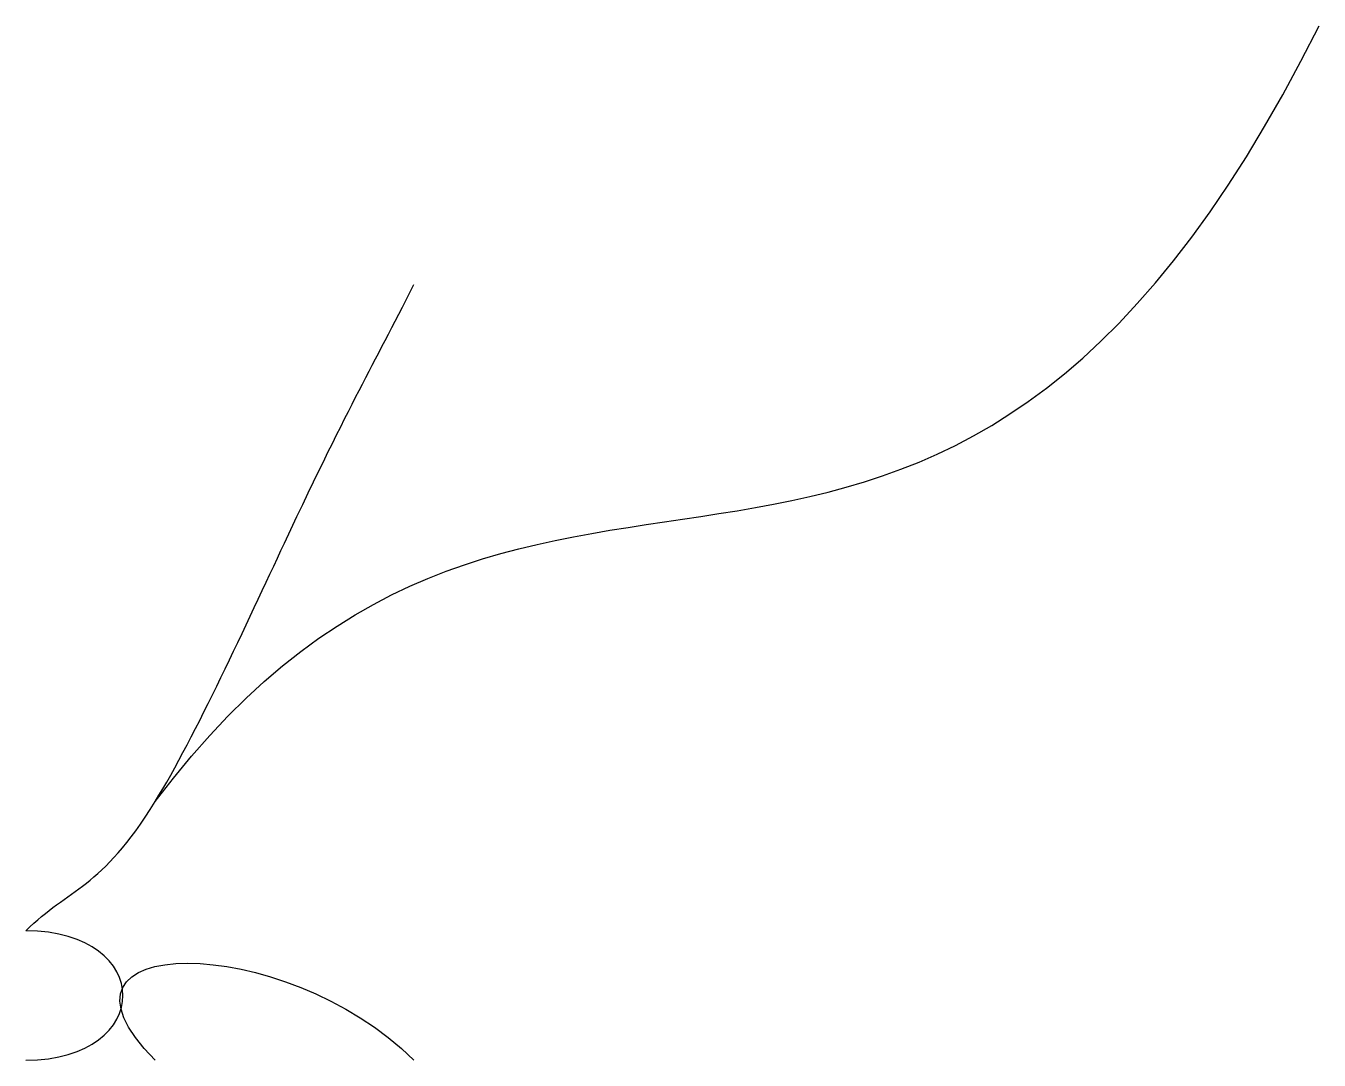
# Model space of a CAD drawing. Extents: x 0 to 10, y 0 to 8.
import ezdxf

# ---------------------------------------------------------------- set-up
doc = ezdxf.new("R2010")
doc.units = 0
doc.layers.get('0').update_dxf_attribs({"linetype": 'CONTINUOUS'})

msp = doc.modelspace()

# ---------------------------------------------------------------- linework, layer by layer
for points in [[(1, 2, 3), (4, 6, 9), (7, 2, 15), (10, 8, 22)], [(0, 0), (1, 0), (1, 1, 2), (0, 1, 2)]]:
    msp.add_open_spline(points, degree=3)
at = {"start_tangent": (1, 1, 3), "end_tangent": (1, 2, 4)}
msp.add_spline([(0, 1, 2), (1, 2, 5), (2, 4, 6), (3, 6, 10)], degree=3, dxfattribs=at)
at = {"extrusion": (0.408248, 0.816497, -0.408248)}
msp.add_open_spline([(1, 0, 1), (0, 1, 2), (2, 1, 4), (3, 0, 3)], degree=3, dxfattribs=at)

doc.saveas('drawing.dxf')
